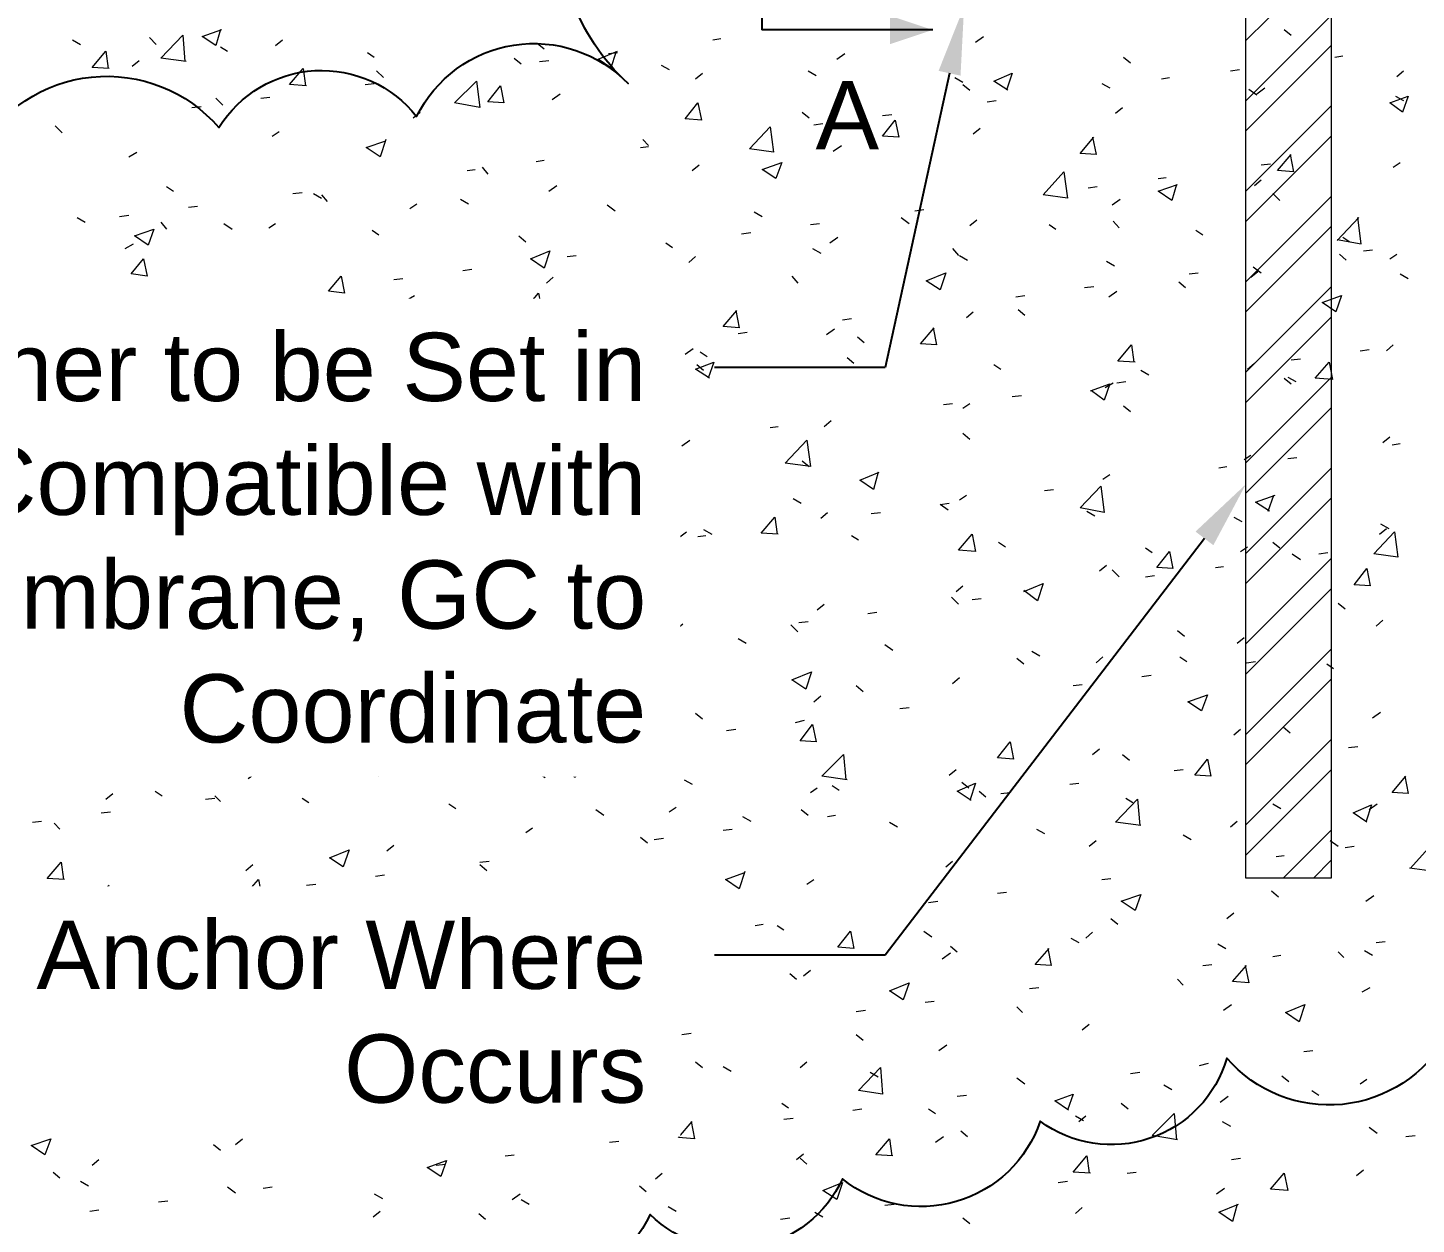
# Model space of a CAD drawing. Header units: inches. Extents: x -257 to 21868, y -296 to 108.
# Drawn here: x 220.97 to 229.1, y 17.34 to 24.35 of the extents above; entities that cross this region are included whole.
import ezdxf
from ezdxf import colors
from ezdxf.entities.mleader import LeaderData, LeaderLine
from ezdxf.enums import TextEntityAlignment as Align
from ezdxf.math import Vec2, Vec3

# ---------------------------------------------------------------- set-up
doc = ezdxf.new("R2010")
doc.units = ezdxf.units.IN
doc.header["$MEASUREMENT"] = 0
doc.layers.add('NSE-By_Others', color=8, linetype='Continuous', lineweight=0)
doc.layers.add('NSE-Call-Outs', color=171, linetype='Continuous', lineweight=13)
doc.styles.add('004 - NSSM - Standard', font='arial.ttf', dxfattribs={"height": 0.4})

# ---------------------------------------------------------------- blocks, each defined once
blk = doc.blocks.new('Section')
for p, q in [((0, 1.3577), (0, -1.3577)), ((1, 1.3577), (0, 1.3577)), ((1, -1.3577), (0, -1.3577))]:
    blk.add_line(p, q)
for points in [[(1, 1.3577), (0.75, 1.441), (0.75, 1.2743)], [(1, -1.3577), (0.75, -1.441), (0.75, -1.2743)]]:
    blk.add_solid(points)
at = {"style": '004 - NSSM - Standard'}
for p in [(0.5, 1.8577), (0.5, -1.8577)]:
    blk.add_text('A', height=0.4, dxfattribs=at).set_placement(p, align=Align.MIDDLE_CENTER)

msp = doc.modelspace()

# ---------------------------------------------------------------- hatches: boundary and pattern name
at = {"layer": 'NSE-By_Others'}
h = msp.add_hatch(dxfattribs=at)
h.set_pattern_fill('ANSI32', color=256)
h.paths.add_polyline_path([(228.60296, 19.37152), (228.10296, 19.37152), (228.10296, 31.37152), (228.60296, 31.37152)])

# ---------------------------------------------------------------- linework, layer by layer
for points in [[(228.60296, 19.37152), (228.10296, 19.37152), (228.10296, 31.37152), (228.60296, 31.37152)], [(223.61642, 23.88636), (223.46857, 23.91324), (223.59626, 24.04093)], [(223.73739, 24.01404), (223.75755, 23.91324), (223.66346, 23.91996)], [(224.8933, 23.91324), (224.91346, 23.81243), (224.81938, 23.81915)], [(229.05325, 23.95356), (229.01965, 23.85947), (228.94572, 23.91324)], [(225.33685, 23.62426), (225.19572, 23.64442), (225.31669, 23.77211)], [(226.04922, 23.81243), (226.06938, 23.71162), (225.97529, 23.71834)], [(225.38389, 23.56377), (225.35029, 23.46969), (225.26965, 23.52345)], [(227.05728, 23.35544), (226.91615, 23.3756), (227.03712, 23.51001)], [(221.70782, 23.17399), (221.67422, 23.0799), (221.59357, 23.13367)], [(224.02637, 23.0463), (223.99276, 22.94549), (223.91212, 22.99926)], [(221.64733, 22.99926), (221.6675, 22.89845), (221.57341, 22.91189)], [(222.80325, 22.89845), (222.82341, 22.79765), (222.72932, 22.81109)], [(226.34491, 22.91861), (226.31131, 22.81781), (226.23067, 22.87157)], [(223.95916, 22.79765), (223.97932, 22.69684), (223.88524, 22.71028)], [(228.66346, 22.7842), (228.62986, 22.69012), (228.54922, 22.74388)], [(222.10432, 22.32049), (221.96319, 22.34066), (222.09088, 22.46834)], [(228.58954, 22.39442), (228.6097, 22.29361), (228.50889, 22.30033)], [(221.31803, 22.00463), (221.28443, 21.91055), (221.20379, 21.96431)], [(223.63658, 21.87695), (223.60298, 21.77614), (223.52233, 21.8299)], [(225.5519, 21.78286), (225.40405, 21.80302), (225.53174, 21.93743)], [(221.86911, 21.78958), (221.88927, 21.68877), (221.79518, 21.69549)], [(227.27233, 21.51404), (227.1312, 21.54093), (227.25217, 21.66861)], [(228.99276, 21.25195), (228.85163, 21.27211), (228.9726, 21.3998)], [(222.27905, 21.35275), (222.24545, 21.25867), (222.16481, 21.31243)], [(226.49948, 21.38636), (226.51965, 21.28555), (226.41884, 21.29227)], [(224.5976, 21.22506), (224.564, 21.13098), (224.48336, 21.18474)], [(227.6554, 21.28555), (227.67556, 21.18474), (227.58147, 21.19146)], [(228.81131, 21.18474), (228.83147, 21.08394), (228.73739, 21.09066)], [(223.24008, 20.70759), (223.20647, 20.60679), (223.13255, 20.66055)], [(225.55862, 20.5799), (225.52502, 20.4791), (225.44438, 20.53286)], [(227.87717, 20.44549), (227.84357, 20.35141), (227.76293, 20.40517)], [(224.03981, 20.21028), (223.89868, 20.23716), (224.02637, 20.36485)], [(225.56534, 20.27076), (225.58551, 20.16996), (225.49142, 20.17668)], [(226.72126, 20.16996), (226.74142, 20.06915), (226.64733, 20.07587)], [(227.87717, 20.06915), (227.89733, 19.96834), (227.80325, 19.97506)], [(222.85029, 19.53824), (222.81669, 19.43743), (222.73604, 19.49119)], [(222.31938, 19.36351), (222.33954, 19.2627), (222.23873, 19.26942)], [(227.48739, 19.27614), (227.45379, 19.18205), (227.37314, 19.23582)], [(223.47529, 19.2627), (223.49545, 19.16189), (223.40137, 19.16861)], [(224.6312, 19.16189), (224.65137, 19.06109), (224.55728, 19.06781)], [(225.78712, 19.06109), (225.80728, 18.96028), (225.71319, 18.967)], [(221.49276, 19.01404), (221.45916, 18.91996), (221.37852, 18.97372)], [(223.81131, 18.88636), (223.77771, 18.79227), (223.69706, 18.84603)], [(222.53443, 18.64442), (222.3933, 18.66458), (222.51427, 18.79227)], [(226.12986, 18.75867), (226.09626, 18.65786), (226.01561, 18.71162)], [(228.44841, 18.63098), (228.41481, 18.53017), (228.33416, 18.58394)], [(221.38524, 18.24791), (221.4054, 18.14711), (221.31131, 18.16055)], [(225.97529, 18.10679), (225.83416, 18.12695), (225.96185, 18.26136)], [(222.54115, 18.14711), (222.56131, 18.0463), (222.46723, 18.05974)], [(221.10298, 17.84469), (221.06938, 17.7506), (220.98873, 17.80437)], [(223.42153, 17.717), (223.38793, 17.62291), (223.30728, 17.67668)], [(225.74008, 17.58931), (225.70647, 17.48851), (225.62583, 17.54227)], [(228.32744, 17.64308), (228.3476, 17.54227), (228.2468, 17.54899)]]:
    msp.add_lwpolyline(points, close=True, dxfattribs=at)
for points in [[(222.0976, 24.34334), (222.07072, 24.24926), (221.99008, 24.30302), (222.10432, 24.34334)], [(228.32744, 24.34334), (228.36776, 24.30974)], [(221.23067, 24.28286), (221.27771, 24.25598)], [(221.68094, 24.2963), (221.72126, 24.25598)], [(221.89599, 24.15517), (221.74814, 24.17533), (221.87583, 24.30974), (221.88927, 24.15517)], [(222.0976, 24.24254), (222.13793, 24.21566)], [(222.42018, 24.24926), (222.46051, 24.28286)], [(223.95244, 24.2627), (223.99276, 24.2291)], [(224.98067, 24.28286), (225.02771, 24.28958)], [(226.51965, 24.26942), (226.56669, 24.30302)], [(221.44572, 24.11485), (221.34491, 24.12157), (221.42556, 24.21566), (221.439, 24.11485)], [(221.58013, 24.12829), (221.62045, 24.16189)], [(222.95782, 24.20894), (222.99814, 24.18205)], [(223.81803, 24.17533), (223.85836, 24.14173)], [(223.96588, 24.15517), (224.01965, 24.16189)], [(224.38927, 24.11485), (224.30862, 24.16861), (224.42287, 24.21566)], [(224.36911, 24.20222), (224.42287, 24.20894)], [(224.38255, 24.11485), (224.41615, 24.21566)], [(225.70647, 24.16861), (225.75352, 24.20222)], [(227.38658, 24.18205), (227.4269, 24.14845)], [(228.62314, 24.18205), (228.67018, 24.18877)], [(222.60163, 24.01404), (222.50083, 24.02076), (222.58147, 24.11485), (222.59491, 24.01404)], [(223.01158, 24.10141), (223.0519, 24.06109)], [(224.67825, 24.13501), (224.72529, 24.10813)], [(224.87986, 24.05437), (224.92018, 24.08797)], [(225.53846, 24.10141), (225.58551, 24.07453)], [(226.70782, 23.98716), (226.62717, 24.04093), (226.7347, 24.08797), (226.7011, 23.98716)], [(228.01158, 24.10141), (228.06534, 24.10813)], [(228.98604, 24.06781), (229.02637, 24.10141)], [(222.94438, 24.02076), (222.99814, 24.02748)], [(226.39868, 24.06109), (226.44572, 24.0342)], [(226.44572, 24.02076), (226.48604, 23.98716)], [(227.25889, 24.02748), (227.30594, 24.0006)], [(227.60836, 24.05437), (227.6554, 24.06109)], [(228.11911, 23.99388), (228.16615, 23.96028)], [(228.16615, 23.967), (228.21319, 24.0006)], [(222.07072, 23.94012), (222.11104, 23.8998)], [(222.33282, 23.94012), (222.38658, 23.94684)], [(224.03981, 23.9334), (224.08685, 23.967)], [(226.58685, 23.91996), (226.64061, 23.92668)], [(228.97932, 23.95356), (229.02637, 23.92668)], [(221.92959, 23.88636), (221.98336, 23.89308)], [(223.22663, 23.82587), (223.26696, 23.85947)], [(225.50486, 23.85947), (225.54518, 23.82587)], [(225.97529, 23.83931), (226.02905, 23.84603)], [(227.33954, 23.85275), (227.37986, 23.88636)], [(221.12986, 23.77883), (221.17018, 23.73851)], [(222.40002, 23.71834), (222.44034, 23.74523)], [(225.57206, 23.78555), (225.62583, 23.79227)], [(226.5062, 23.73179), (226.54653, 23.76539)], [(223.06534, 23.69818), (223.03174, 23.59738), (222.9511, 23.65114), (223.06534, 23.69146)], [(224.57072, 23.69818), (224.60432, 23.66458)], [(225.68631, 23.63098), (225.73336, 23.66458)], [(227.20513, 23.71162), (227.22529, 23.61082), (227.1312, 23.61754), (227.21185, 23.71162)], [(221.55997, 23.59738), (221.60701, 23.62426)], [(224.55728, 23.65114), (224.60432, 23.65786)], [(228.36104, 23.61082), (228.3812, 23.51001), (228.28712, 23.51673), (228.36776, 23.61082)], [(223.5425, 23.51673), (223.58954, 23.52345)], [(223.62986, 23.53689), (223.66346, 23.49657)], [(223.94572, 23.57049), (223.99276, 23.57722)], [(224.8597, 23.51673), (224.90002, 23.55033)], [(228.19303, 23.55033), (228.2468, 23.55705)], [(228.96588, 23.53689), (229.0062, 23.56377)], [(221.78174, 23.42265), (221.82206, 23.39576)], [(224.01965, 23.39576), (224.06669, 23.42937)], [(227.17825, 23.41593), (227.23201, 23.42265)], [(227.58819, 23.46969), (227.63524, 23.47641)], [(227.69572, 23.43609), (227.66884, 23.342), (227.58819, 23.39576), (227.70244, 23.43609)], [(228.15271, 23.42937), (228.19303, 23.46297)], [(222.52099, 23.38232), (222.57475, 23.38904)], [(222.64196, 23.38232), (222.689, 23.35544)], [(222.689, 23.3756), (222.7226, 23.33528)], [(223.50217, 23.34872), (223.54922, 23.32184)], [(227.31938, 23.31512), (227.36642, 23.34872)], [(228.26024, 23.38232), (228.30056, 23.342)], [(221.90943, 23.30168), (221.96319, 23.3084)], [(223.20647, 23.29496), (223.2468, 23.32184)], [(224.36239, 23.31512), (224.40943, 23.28152)], [(225.2226, 23.2748), (225.26965, 23.24791)], [(226.16346, 23.28152), (226.21723, 23.28824)], [(221.25755, 23.24119), (221.30459, 23.21431)], [(221.5062, 23.24791), (221.55997, 23.25463)], [(221.74814, 23.21431), (221.78174, 23.17399)], [(222.11776, 23.20759), (222.16481, 23.17399)], [(222.37986, 23.18071), (222.42018, 23.20759)], [(225.5519, 23.20087), (225.60567, 23.20759)], [(226.08282, 23.24119), (226.12986, 23.20759)], [(226.48604, 23.19415), (226.52637, 23.22775)], [(226.94975, 23.20087), (226.99008, 23.17399)], [(227.3261, 23.22103), (227.3597, 23.18071)], [(228.63658, 23.10679), (228.76427, 23.24119)], [(228.63658, 23.11351), (228.77771, 23.08662), (228.75755, 23.24119)], [(222.9847, 23.16727), (223.02502, 23.14039)], [(223.84491, 23.13367), (223.88524, 23.10006)], [(225.14868, 23.14711), (225.20244, 23.15383)], [(225.66615, 23.09334), (225.71319, 23.12695)], [(227.80997, 23.16727), (227.85029, 23.14039)], [(228.67018, 23.12695), (228.71051, 23.10006)], [(221.53981, 23.05974), (221.58685, 23.08662)], [(224.12717, 23.0127), (224.18094, 23.01942)], [(224.70513, 23.09334), (224.74545, 23.06646)], [(225.56534, 23.05974), (225.61239, 23.03286)], [(226.38524, 23.05974), (226.41884, 23.01942)], [(226.42556, 23.01942), (226.4726, 22.99254)], [(228.65002, 23.02614), (228.69034, 22.99254)], [(228.79115, 23.0463), (228.84491, 23.05302)], [(228.94572, 22.99926), (228.98604, 23.02614)], [(223.51561, 22.93205), (223.56938, 22.93877)], [(224.83954, 22.9791), (224.87986, 23.0127)], [(227.28577, 22.98582), (227.33282, 22.95894)], [(228.14599, 22.95222), (228.19303, 22.91861)], [(223.11239, 22.87829), (223.16615, 22.88501)], [(224.0062, 22.85813), (224.04653, 22.89173)], [(225.44438, 22.89845), (225.47798, 22.85813)], [(227.70916, 22.86485), (227.74948, 22.83125)], [(227.76965, 22.91189), (227.82341, 22.91861)], [(228.13255, 22.89173), (228.17287, 22.92533)], [(229.0062, 22.91189), (229.05325, 22.88501)], [(223.18631, 22.75732), (223.23336, 22.7842)], [(226.75486, 22.77748), (226.80862, 22.7842)], [(227.15809, 22.83125), (227.21185, 22.83797)], [(227.29922, 22.77748), (227.34626, 22.81109)], [(222.0976, 22.74388), (222.15137, 22.7506)], [(224.50352, 22.73716), (224.53712, 22.69684)], [(225.11508, 22.69684), (225.13524, 22.59603), (225.04115, 22.60275), (225.1218, 22.69684)], [(226.46588, 22.65652), (226.5062, 22.69012)], [(226.7683, 22.70356), (226.80862, 22.66996)], [(221.08282, 22.60947), (221.13658, 22.61619)], [(221.48604, 22.66324), (221.53981, 22.66996)], [(222.3597, 22.64308), (222.40002, 22.67668)], [(225.74008, 22.64308), (225.79384, 22.6498)], [(221.45916, 22.60275), (221.5062, 22.57587)], [(221.51965, 22.52211), (221.56669, 22.55571)], [(222.31938, 22.56243), (222.36642, 22.53555)], [(223.17959, 22.52883), (223.22663, 22.50195)], [(223.56266, 22.57587), (223.59626, 22.53555)], [(225.12852, 22.56243), (225.18228, 22.56915)], [(225.64599, 22.55571), (225.69303, 22.58931)], [(225.82744, 22.54227), (225.86776, 22.50867)], [(226.27099, 22.59603), (226.29115, 22.49523), (226.19706, 22.50195), (226.27771, 22.59603)], [(222.64196, 22.42802), (222.56131, 22.48179), (222.66884, 22.52211), (222.63524, 22.42802)], [(224.03981, 22.49523), (224.08685, 22.46162)], [(224.72529, 22.50867), (224.77905, 22.51539)], [(224.81938, 22.44146), (224.86642, 22.47506)], [(224.90674, 22.4549), (224.94706, 22.42802)], [(227.45379, 22.39442), (227.35298, 22.40114), (227.43362, 22.49523), (227.44706, 22.39442)], [(228.77099, 22.46162), (228.82475, 22.46834)], [(228.92556, 22.46162), (228.96588, 22.49523)], [(222.6218, 22.41458), (222.66212, 22.37426)], [(223.70379, 22.37426), (223.75755, 22.38098)], [(224.96051, 22.30033), (224.87986, 22.3541), (224.98739, 22.39442), (224.95379, 22.30033)], [(224.88658, 22.38098), (224.9269, 22.34738)], [(225.76696, 22.4213), (225.80728, 22.3877)], [(226.62717, 22.38098), (226.6675, 22.3541)], [(228.11239, 22.3541), (228.15271, 22.3877)], [(228.36776, 22.40786), (228.42153, 22.41458)], [(223.09223, 22.29361), (223.14599, 22.30033)], [(223.98604, 22.32049), (224.02637, 22.3541)], [(227.48739, 22.34738), (227.53443, 22.32049)], [(228.32744, 22.30033), (228.36776, 22.26673)], [(228.3476, 22.30705), (228.39465, 22.28017)], [(221.68094, 22.25329), (221.72126, 22.21297)], [(222.689, 22.24657), (222.74276, 22.25329)], [(223.16615, 22.21969), (223.21319, 22.25329)], [(223.83147, 22.05168), (223.68362, 22.07184), (223.81131, 22.20625), (223.82475, 22.05168)], [(223.94572, 22.21969), (223.98604, 22.18609)], [(227.19169, 22.22641), (227.30594, 22.26673), (227.27233, 22.17265), (227.19841, 22.22641)], [(227.27905, 22.24657), (227.3261, 22.27345)], [(227.34626, 22.27345), (227.40002, 22.28017)], [(221.67422, 22.11216), (221.72798, 22.11888)], [(222.33954, 22.10544), (222.37986, 22.13904)], [(226.33147, 22.14576), (226.38524, 22.15248)], [(226.44572, 22.1256), (226.48604, 22.15248)], [(226.7347, 22.19281), (226.78846, 22.19953)], [(227.38658, 22.13904), (227.4269, 22.10544)], [(221.06266, 22.03152), (221.11642, 22.03824)], [(223.00486, 22.0584), (223.04518, 22.0248)], [(225.63255, 22.01808), (225.67287, 22.05168)], [(221.5062, 21.98447), (221.54653, 22.01808)], [(225.31669, 22.01136), (225.36373, 22.01808)], [(226.44572, 21.97775), (226.48604, 21.94415)], [(228.9054, 21.92399), (228.94572, 21.95759)], [(222.064, 21.89711), (222.10432, 21.86351)], [(224.3019, 21.87695), (224.35567, 21.88367)], [(224.70513, 21.93071), (224.75889, 21.93743)], [(224.79922, 21.90383), (224.84626, 21.93743)], [(228.95916, 21.91055), (229.0062, 21.91727)], [(223.96588, 21.78286), (224.0062, 21.81646)], [(225.50486, 21.81646), (225.54518, 21.78286)], [(228.09223, 21.82318), (228.13255, 21.85006)], [(228.3476, 21.8299), (228.40137, 21.83662)], [(221.12314, 21.73582), (221.16346, 21.70222)], [(221.1433, 21.77614), (221.19034, 21.74926)], [(222.00352, 21.74254), (222.05056, 21.70894)], [(223.14599, 21.68205), (223.19303, 21.71566)], [(223.2804, 21.74254), (223.33416, 21.74926)], [(225.94841, 21.74926), (225.92153, 21.64845), (225.84088, 21.70222), (225.95513, 21.74926)], [(227.26561, 21.70894), (227.30594, 21.73582)], [(227.94438, 21.77614), (227.99142, 21.78286)], [(222.66884, 21.66189), (222.7226, 21.66861)], [(222.87045, 21.70222), (222.91077, 21.67533)], [(223.02502, 21.68877), (223.04518, 21.58797), (222.9511, 21.59469), (223.03174, 21.68877)], [(223.73067, 21.66861), (223.77099, 21.64173)], [(224.564, 21.65517), (224.60432, 21.62157)], [(224.59088, 21.63501), (224.6312, 21.60141)], [(226.92287, 21.64173), (226.97663, 21.64845)], [(221.48604, 21.56109), (221.53309, 21.5342)], [(222.26561, 21.60813), (222.31938, 21.61485)], [(222.31938, 21.56781), (222.36642, 21.60141)], [(224.18094, 21.58797), (224.2011, 21.48716), (224.10701, 21.49388), (224.18766, 21.58797)], [(225.4511, 21.59469), (225.49814, 21.56781)], [(226.35836, 21.52748), (226.31131, 21.56109), (226.36508, 21.56781)], [(226.42556, 21.58797), (226.46588, 21.61485)], [(228.24008, 21.52076), (228.15943, 21.57453), (228.27368, 21.61485)], [(228.23336, 21.52076), (228.26696, 21.61485)], [(221.25083, 21.47372), (221.29787, 21.48044)], [(221.48604, 21.44684), (221.52637, 21.48044)], [(222.34626, 21.52748), (222.3933, 21.49388)], [(223.20647, 21.48716), (223.25352, 21.46028)], [(223.62314, 21.49388), (223.66346, 21.46028)], [(225.36373, 21.38636), (225.26293, 21.39308), (225.34357, 21.48716), (225.35701, 21.38636)], [(225.61239, 21.48044), (225.65271, 21.51404)], [(225.90809, 21.50732), (225.96185, 21.51404)], [(227.17153, 21.52076), (227.21857, 21.49388)], [(228.03174, 21.48716), (228.07879, 21.46028)], [(224.06669, 21.45356), (224.11373, 21.41996)], [(224.77905, 21.36619), (224.8261, 21.3998)], [(224.9269, 21.41324), (224.97395, 21.38636)], [(228.88524, 21.38636), (228.92556, 21.41996)], [(228.89196, 21.44684), (228.939, 21.41996)], [(222.68228, 21.33259), (222.7226, 21.29899)], [(224.8933, 21.37291), (224.94034, 21.37963)], [(225.79384, 21.37963), (225.83416, 21.35275)], [(226.65405, 21.33931), (226.69438, 21.31243)], [(227.51427, 21.30571), (227.55459, 21.27883)], [(228.07206, 21.28555), (228.11239, 21.31243)], [(228.26024, 21.33931), (228.30056, 21.30571)], [(223.87852, 21.23851), (223.92556, 21.24523)], [(223.94572, 21.24523), (223.98604, 21.27883)], [(224.28174, 21.29227), (224.32879, 21.29899)], [(228.37448, 21.27211), (228.42153, 21.23851)], [(228.52905, 21.27211), (228.58282, 21.27883)], [(221.74142, 21.1713), (221.78174, 21.1377)], [(223.13255, 21.14442), (223.17287, 21.17802)], [(227.24545, 21.1713), (227.28577, 21.2049)], [(227.31938, 21.17802), (227.3597, 21.1377)], [(227.51427, 21.1377), (227.56803, 21.14442)], [(227.92422, 21.19146), (227.97126, 21.19818)], [(222.24545, 21.02345), (222.29922, 21.03017), (222.34626, 21.06377)], [(222.85701, 21.1041), (222.91077, 21.11082)], [(226.4054, 21.05033), (226.44572, 21.08394)], [(226.8019, 21.05033), (226.91615, 21.09738), (226.88255, 20.99657), (226.8019, 21.05705)], [(226.37852, 21.01673), (226.41884, 20.97641)], [(226.49948, 21.00329), (226.55325, 21.01001)], [(228.6433, 20.98313), (228.68362, 20.94953)], [(221.46588, 20.9092), (221.5062, 20.94281)], [(221.68766, 20.92265), (221.72798, 20.88904)], [(221.84223, 20.96969), (221.89599, 20.97641)], [(225.59223, 20.94281), (225.63255, 20.97641)], [(225.88793, 20.92265), (225.94169, 20.92937)], [(222.54787, 20.88232), (222.58819, 20.85544)], [(223.40809, 20.84872), (223.45513, 20.82184)], [(224.76561, 20.82856), (224.80594, 20.86216)], [(225.43766, 20.85544), (225.47798, 20.81512)], [(225.4847, 20.86888), (225.53846, 20.8756)], [(227.70244, 20.82184), (227.74276, 20.78824)], [(228.86508, 20.84872), (228.9054, 20.88232)], [(223.92556, 20.70759), (223.96588, 20.74119)], [(224.2683, 20.81512), (224.31534, 20.78152)], [(224.46319, 20.73447), (224.51696, 20.74119)], [(225.12852, 20.7748), (225.17556, 20.74791)], [(225.98873, 20.74119), (226.03577, 20.70759)], [(228.0519, 20.74791), (228.09223, 20.78152)], [(223.85163, 20.65383), (223.9054, 20.66055)], [(224.4968, 20.69415), (224.53712, 20.65383)], [(226.76158, 20.66055), (226.8019, 20.62695)], [(226.84895, 20.70087), (226.89599, 20.67399)], [(227.22529, 20.63367), (227.26561, 20.66727)], [(227.71588, 20.66727), (227.7562, 20.64039)], [(222.29922, 20.63367), (222.31938, 20.4791), (222.17825, 20.49926), (222.30594, 20.63367)], [(223.11239, 20.60679), (223.15271, 20.64039)], [(223.44841, 20.60006), (223.50217, 20.60679)], [(228.10567, 20.63367), (228.15943, 20.64039)], [(228.5761, 20.62695), (228.61642, 20.60006)], [(222.09088, 20.57318), (222.11104, 20.47238), (222.01696, 20.48582), (222.0976, 20.57318)], [(222.27905, 20.49254), (222.3261, 20.52614)], [(223.55594, 20.53286), (223.59626, 20.49254)], [(225.82072, 20.49926), (225.86104, 20.46566)], [(226.38524, 20.5127), (226.42556, 20.5463)], [(227.09088, 20.49926), (227.14465, 20.50598)], [(227.49411, 20.55302), (227.54787, 20.55974)], [(222.43362, 20.46566), (222.48739, 20.47238)], [(223.27368, 20.37157), (223.17287, 20.38501), (223.25352, 20.47238), (223.26696, 20.37157)], [(225.57206, 20.40517), (225.61239, 20.43877)], [(221.41884, 20.33797), (221.4726, 20.34469)], [(221.44572, 20.37157), (221.48604, 20.40517)], [(221.82206, 20.38501), (221.87583, 20.39173)], [(222.61508, 20.37157), (222.6554, 20.33125)], [(224.32879, 20.27748), (224.40943, 20.37157), (224.42959, 20.27076), (224.32879, 20.2842)], [(224.87986, 20.33797), (224.92018, 20.30437)], [(226.0761, 20.36485), (226.12986, 20.37157)], [(228.84491, 20.31109), (228.89196, 20.34469)], [(224.74545, 20.29765), (224.78577, 20.32453)], [(225.46454, 20.2842), (225.5183, 20.29765)], [(228.32072, 20.25732), (228.36104, 20.22372)], [(221.67422, 20.21028), (221.71454, 20.16996)], [(221.88255, 20.1834), (221.85567, 20.08931), (221.77502, 20.14308), (221.88927, 20.1834)], [(223.9054, 20.17668), (223.94572, 20.20356)], [(223.939, 20.17668), (223.97932, 20.14308)], [(225.06131, 20.23716), (225.11508, 20.24388)], [(228.03174, 20.21028), (228.07206, 20.24388)], [(221.3718, 20.09603), (221.41884, 20.06915)], [(223.09223, 20.06915), (223.13255, 20.10275)], [(224.03981, 20.10275), (224.09357, 20.10947)], [(225.76696, 19.94818), (225.61911, 19.96834), (225.7468, 20.09603), (225.76024, 19.94818)], [(227.20513, 20.09603), (227.24545, 20.12963)], [(227.37986, 20.09603), (227.42018, 20.06243)], [(228.70379, 20.13636), (228.75755, 20.14308)], [(222.23201, 20.06243), (222.27905, 20.02883)], [(222.99814, 20.01539), (223.03846, 19.98179)], [(223.09223, 20.02211), (223.13927, 19.99523)], [(223.42825, 20.02211), (223.48201, 20.02883)], [(224.2011, 20.05571), (224.17422, 19.96162), (224.09357, 20.01539), (224.20782, 20.05571)], [(226.36508, 19.97506), (226.4054, 20.00867)], [(227.68228, 20.00195), (227.73604, 20.00867)], [(222.25889, 19.9549), (222.30594, 19.98851)], [(223.02502, 19.96834), (223.07879, 19.97506)], [(223.95244, 19.98851), (223.99948, 19.96162)], [(224.81266, 19.94818), (224.8597, 19.9213)], [(226.49276, 19.82722), (226.41212, 19.88098), (226.51965, 19.92802), (226.48604, 19.82722)], [(226.439, 19.93474), (226.47932, 19.90114)], [(227.07072, 19.9213), (227.12448, 19.92802)], [(229.03309, 19.96834), (229.05325, 19.86754), (228.95916, 19.87426), (229.03981, 19.96834)], [(221.42556, 19.83394), (221.46588, 19.86754)], [(221.71454, 19.88098), (221.75486, 19.8541)], [(222.064, 19.8541), (222.0976, 19.82049)], [(225.5519, 19.87426), (225.59223, 19.90114)], [(225.67959, 19.91458), (225.71991, 19.8877)], [(226.53981, 19.88098), (226.58013, 19.84738)], [(226.6675, 19.86754), (226.72126, 19.87426)], [(222.01024, 19.83394), (222.064, 19.84066)], [(222.57475, 19.84066), (222.61508, 19.81377)], [(223.43497, 19.80705), (223.47529, 19.78017)], [(224.29518, 19.77345), (224.34223, 19.73985)], [(224.72529, 19.76001), (224.76561, 19.78689)], [(225.49814, 19.77345), (225.53846, 19.73985)], [(227.48739, 19.67937), (227.33954, 19.69953), (227.46723, 19.83394), (227.48067, 19.67937)], [(227.40002, 19.84066), (227.44034, 19.81377)], [(228.26024, 19.80705), (228.30728, 19.78017)], [(228.81131, 19.69953), (228.73067, 19.75329), (228.83819, 19.80033), (228.80459, 19.69953)], [(228.82475, 19.77345), (228.8718, 19.80705)], [(220.99545, 19.69953), (221.04922, 19.70625)], [(221.12314, 19.69281), (221.15674, 19.6592)], [(221.39868, 19.75329), (221.45244, 19.76001)], [(225.1554, 19.73313), (225.20244, 19.70625)], [(225.65271, 19.73313), (225.69975, 19.73985)], [(226.01561, 19.69953), (226.06266, 19.67265)], [(228.01158, 19.67265), (228.0519, 19.70625)], [(223.88524, 19.63904), (223.92556, 19.66593)], [(224.55728, 19.61216), (224.5976, 19.57856)], [(224.63793, 19.59872), (224.69169, 19.60544)], [(225.04115, 19.65248), (225.09491, 19.6592)], [(226.87583, 19.6592), (226.92287, 19.63232)], [(227.73604, 19.6256), (227.78309, 19.59872)], [(223.07206, 19.53152), (223.11239, 19.56512)], [(227.18497, 19.5584), (227.22529, 19.592)], [(228.59626, 19.592), (228.6433, 19.5584)], [(228.68362, 19.55168), (228.73739, 19.5584)], [(229.06669, 19.43071), (229.18766, 19.56512), (229.20782, 19.41055), (229.05997, 19.43071)], [(221.18362, 19.36351), (221.08282, 19.37023), (221.16346, 19.46431), (221.1769, 19.36351)], [(222.24545, 19.41727), (222.28577, 19.45087)], [(223.61642, 19.46431), (223.67018, 19.47103)], [(223.61642, 19.45087), (223.65674, 19.41727)], [(226.34491, 19.43743), (226.38524, 19.47103)], [(228.2804, 19.49791), (228.32744, 19.50463)], [(223.00486, 19.38367), (223.05862, 19.39039)], [(225.16884, 19.41055), (225.13524, 19.30974), (225.05459, 19.36351), (225.16884, 19.40383)], [(225.53174, 19.33662), (225.57206, 19.36351)], [(227.25889, 19.36351), (227.31266, 19.37023)], [(221.04922, 19.27614), (221.09626, 19.24926)], [(221.4054, 19.2963), (221.44572, 19.3299)], [(222.60163, 19.3299), (222.6554, 19.33662)], [(222.67556, 19.28958), (222.71588, 19.25598)], [(226.64733, 19.28286), (226.7011, 19.28958)], [(228.25352, 19.2963), (228.29384, 19.2627)], [(221.58685, 19.19549), (221.63389, 19.20222)], [(221.90943, 19.24254), (221.95647, 19.20894)], [(222.76965, 19.20222), (222.81669, 19.17533)], [(224.70513, 19.22238), (224.74545, 19.25598)], [(226.24411, 19.2291), (226.29787, 19.23582)], [(228.80459, 19.23582), (228.85163, 19.26942)], [(220.97529, 19.11485), (221.02905, 19.12157)], [(221.7347, 19.12829), (221.77502, 19.09469)], [(223.63658, 19.16861), (223.6769, 19.14173)], [(223.86508, 19.10141), (223.9054, 19.13501)], [(224.4968, 19.12829), (224.53712, 19.10141)], [(227.31266, 19.13501), (227.35298, 19.10141)], [(227.99142, 19.13501), (228.03174, 19.16861)], [(225.22932, 19.09469), (225.27637, 19.10141)], [(225.35701, 19.09469), (225.39733, 19.06781)], [(226.21723, 19.06109), (226.26427, 19.02748)], [(227.16481, 19.02076), (227.20513, 19.05437)], [(223.0519, 18.99388), (223.09223, 19.02748)], [(224.21454, 18.96028), (224.26158, 18.967)], [(224.61776, 19.01404), (224.66481, 19.02076)], [(226.3718, 18.97372), (226.41212, 18.94012)], [(226.94303, 18.96028), (226.96319, 18.85947), (226.86911, 18.86619), (226.94975, 18.96028)], [(227.07744, 19.02076), (227.12448, 18.99388)], [(227.93766, 18.98716), (227.9847, 18.96028)], [(228.86508, 18.99388), (228.91884, 19.0006)], [(222.22529, 18.88636), (222.26561, 18.91324)], [(226.32475, 18.8998), (226.3718, 18.9334)], [(227.85029, 18.85947), (227.90405, 18.86619)], [(228.26024, 18.91324), (228.30728, 18.91996)], [(228.6433, 18.94012), (228.6769, 18.90652)], [(228.79787, 18.94684), (228.84491, 18.91996)], [(221.38524, 18.76539), (221.42556, 18.79227)], [(223.19303, 18.82587), (223.2468, 18.83259)], [(225.43094, 18.81243), (225.47126, 18.77883)], [(225.51158, 18.79899), (225.5519, 18.83259)], [(228.09895, 18.85947), (228.11911, 18.75867), (228.02502, 18.76539), (228.10567, 18.85947)], [(222.58147, 18.74523), (222.63524, 18.75195)], [(224.68497, 18.68474), (224.72529, 18.71834)], [(226.83551, 18.72506), (226.88927, 18.73179)], [(227.70244, 18.77883), (227.73604, 18.74523)], [(228.78443, 18.7049), (228.83147, 18.73179)], [(222.17825, 18.69146), (222.23201, 18.69818)], [(224.49008, 18.65114), (224.5304, 18.61754)], [(226.22395, 18.64442), (226.27771, 18.65114)], [(227.97126, 18.59738), (228.0183, 18.63098)], [(221.15674, 18.55705), (221.21051, 18.56377)], [(223.84491, 18.56377), (223.88524, 18.59738)], [(225.82072, 18.59066), (225.87448, 18.59738)], [(226.76158, 18.61754), (226.79518, 18.58394)], [(223.03174, 18.46297), (223.07206, 18.48985)], [(223.54922, 18.48985), (223.58954, 18.44953)], [(224.2347, 18.53017), (224.25486, 18.3756), (224.11373, 18.39576), (224.24142, 18.53017)], [(224.79922, 18.45625), (224.85298, 18.46297)], [(227.14465, 18.48313), (227.18497, 18.51673)], [(221.60029, 18.41593), (221.64061, 18.38904)], [(222.46051, 18.38232), (222.50083, 18.34872)], [(224.18766, 18.3756), (224.24142, 18.38904)], [(225.82072, 18.45625), (225.86104, 18.42265)], [(226.30459, 18.36216), (226.35163, 18.39576)], [(222.20513, 18.34872), (222.24545, 18.3756)], [(222.4269, 18.26808), (222.34626, 18.32184), (222.46051, 18.36888)], [(222.42018, 18.26808), (222.45379, 18.36888)], [(222.60836, 18.32856), (222.64868, 18.28824)], [(223.32072, 18.342), (223.36104, 18.31512)], [(223.78443, 18.32856), (223.83819, 18.33528)], [(224.18094, 18.3084), (224.22798, 18.28152)], [(228.44169, 18.35544), (228.49545, 18.36216)], [(221.0761, 18.23447), (221.12314, 18.20759)], [(221.36508, 18.22775), (221.4054, 18.25463)], [(224.74545, 18.14039), (224.66481, 18.19415), (224.77233, 18.23447)], [(224.73873, 18.14039), (224.77233, 18.24119)], [(224.87986, 18.29496), (224.92018, 18.26136)], [(225.04115, 18.26808), (225.08819, 18.24119)], [(225.49142, 18.26136), (225.53174, 18.29496)], [(225.90137, 18.23447), (225.94841, 18.20759)], [(227.4269, 18.22775), (227.48067, 18.23447)], [(227.83013, 18.2748), (227.88389, 18.28824)], [(221.6675, 18.16727), (221.70782, 18.12695)], [(221.93631, 18.20087), (221.98336, 18.17399)], [(222.76965, 18.19415), (222.82341, 18.20087)], [(222.79653, 18.16055), (222.84357, 18.13367)], [(224.66481, 18.14711), (224.70513, 18.18071)], [(226.76158, 18.20087), (226.80862, 18.16727)], [(227.6218, 18.16055), (227.66884, 18.13367)], [(228.314, 18.21431), (228.35432, 18.18071)], [(228.77099, 18.16727), (228.81131, 18.19415)], [(221.75486, 18.05974), (221.80862, 18.06646)], [(222.15809, 18.11351), (222.21185, 18.12023)], [(223.65674, 18.12695), (223.70379, 18.10006)], [(223.82475, 18.02614), (223.8718, 18.05974)], [(223.939, 18.13367), (223.97932, 18.10006)], [(224.52368, 18.09334), (224.564, 18.05974)], [(225.38389, 18.05302), (225.42422, 18.02614)], [(226.41212, 18.09334), (226.46588, 18.10006)], [(227.064, 18.0127), (226.98336, 18.06646), (227.09088, 18.10679), (227.05728, 18.0127)], [(227.37314, 18.05302), (227.41346, 18.01942)], [(227.9511, 18.05974), (227.99814, 18.09334)], [(228.48873, 18.12695), (228.52905, 18.10006)], [(222.99814, 17.97238), (223.03846, 17.93877)], [(223.62314, 17.95222), (223.69706, 18.0463), (223.71723, 17.94549), (223.62314, 17.95894)], [(225.80056, 18.0127), (225.85432, 18.01942)], [(226.24411, 18.01942), (226.28443, 17.99254)], [(227.10432, 17.9791), (227.15137, 17.95222)], [(227.12448, 17.94549), (227.16481, 17.9791)], [(227.70244, 17.83797), (227.55459, 17.86485), (227.68228, 17.99254), (227.69572, 17.83797)], [(223.01158, 17.92533), (223.0519, 17.95222)], [(224.85298, 17.94549), (224.87314, 17.84469), (224.77905, 17.85141), (224.8597, 17.94549)], [(225.39733, 17.95894), (225.4511, 17.96566)], [(226.43228, 17.89173), (226.4726, 17.85813)], [(227.96454, 17.94549), (228.01158, 17.91861)], [(228.82475, 17.91189), (228.8718, 17.87829)], [(222.05728, 17.81109), (222.0976, 17.77748)], [(222.18497, 17.81109), (222.22529, 17.84469)], [(224.37583, 17.82453), (224.42959, 17.83125)], [(226.03577, 17.74388), (225.93497, 17.7506), (226.01561, 17.84469), (226.02905, 17.74388)], [(226.28443, 17.82453), (226.33147, 17.85813)], [(229.03981, 17.85813), (229.09357, 17.86485)], [(223.76427, 17.74388), (223.81803, 17.7506)], [(225.47126, 17.72372), (225.51158, 17.75732)], [(225.49142, 17.73044), (225.53174, 17.69684)], [(227.19169, 17.64308), (227.09088, 17.6498), (227.17153, 17.74388), (227.18497, 17.64308)], [(228.0183, 17.72372), (228.07206, 17.73044)], [(221.11642, 17.6498), (221.15674, 17.61619)], [(221.34491, 17.69012), (221.38524, 17.72372)], [(223.36104, 17.69012), (223.41481, 17.69684)], [(227.40674, 17.64308), (227.46051, 17.6498)], [(228.75083, 17.62963), (228.79115, 17.66324)], [(221.27771, 17.59603), (221.32475, 17.56915)], [(224.55056, 17.56915), (224.59088, 17.53555)], [(224.64465, 17.60947), (224.68497, 17.64308)], [(227.00352, 17.58931), (227.05728, 17.59603)], [(222.13793, 17.56243), (222.18497, 17.52883)], [(222.34626, 17.55571), (222.40002, 17.56243)], [(222.99814, 17.52211), (223.04518, 17.49523)], [(223.80459, 17.48851), (223.85163, 17.52211)], [(223.85836, 17.48851), (223.9054, 17.46162)], [(227.93094, 17.52211), (227.97798, 17.55571)], [(221.33147, 17.4213), (221.38524, 17.42802)], [(221.7347, 17.47506), (221.78846, 17.48179)], [(222.99142, 17.3877), (223.03174, 17.4213)], [(223.6097, 17.40786), (223.65002, 17.37426)], [(224.71857, 17.44818), (224.76561, 17.4213)], [(225.57879, 17.41458), (225.62583, 17.3877)], [(225.98873, 17.4549), (226.0425, 17.46162)], [(227.10432, 17.40786), (227.14465, 17.44146)], [(228.0519, 17.46162), (228.02502, 17.36082), (227.94438, 17.41458), (228.05862, 17.46162)], [(225.37717, 17.37426), (225.43094, 17.38098)], [(226.44572, 17.38098), (226.48604, 17.34738)]]:
    msp.add_lwpolyline(points, dxfattribs=at)

# ---------------------------------------------------------------- block references
msp.add_blockref('Section', (225.26835, 25.6984))

# ---------------------------------------------------------------- next in the draw order: leaders
at = {"layer": 'NSE-Call-Outs'}
ml = msp.add_multileader_mtext('Standard', dxfattribs=at)
ml.set_content('Fastener to be Set in Mastic Compatible with WAB-3 Membrane, GC to Coordinate', color=256, style='004 - NSSM - Standard')
ml.set_leader_properties(color=256)
ml.build(insert=Vec2(0, 0))
ml.multileader.update_dxf_attribs({"dogleg_length": 1, "arrow_head_size": 0.4})
ctx = ml.context
ctx.base_point, ctx.char_height, ctx.arrow_head_size, ctx.landing_gap_size, ctx.plane_origin = Vec3(217.85248, 22.36318), 0.4, 0.4, 0.4, Vec3(226.45244, 24.47775)
ctx.text_align_type = 2
notes = []
notes.append((ctx, [(0, (1, 1, 0), (225.99082, 22.36318), (-1, 0), 1, [(0, [(226.45244, 24.47775)], 0, [])])]))
ctx.mtext.insert, ctx.mtext.width, ctx.mtext.alignment, ctx.mtext.flow_direction = Vec3(224.59082, 22.56659), 6.3501114, 3, 5
ctx.mtext.has_bg_fill, ctx.mtext.bg_color, ctx.mtext.bg_scale_factor, ctx.mtext.bg_transparency, ctx.mtext.use_window_bg_color = 1, -1027028792, 1.5, 0, 1
for ctx, leaders in notes:
    for number, flags, end, landing, length, lines in leaders:
        leader = LeaderData()
        leader.index, (leader.has_last_leader_line, leader.has_dogleg_vector, leader.attachment_direction) = number, flags
        leader.last_leader_point, leader.dogleg_vector, leader.dogleg_length = Vec3(end), Vec3(landing), length
        for number, points, colour, breaks in lines:
            line = LeaderLine()
            line.index, line.vertices, line.color, line.breaks = number, Vec3.list(points), colors.encode_raw_color(colour), breaks
            leader.lines.append(line)
        ctx.leaders.append(leader)

# ---------------------------------------------------------------- next in the draw order: linework, layer by layer
msp.add_lwpolyline([(220.67239, 23.62392, -0.5205671), (222.08791, 23.76866, -0.5205671), (222.08791, 23.76866, -0.5205671), (223.24609, 23.83298, -0.5205671), (223.24609, 23.83298, -0.5205671), (224.48467, 24.02596, -0.5205671), (224.48467, 24.02596, -0.5205671), (224.75812, 26.0683, -0.5205671)], format="xyb")

# ---------------------------------------------------------------- next in the draw order: leaders
ml = msp.add_multileader_mtext('Standard', dxfattribs=at)
ml.set_content('Rebar Anchor Where Occurs', color=256, style='004 - NSSM - Standard')
ml.set_leader_properties(color=256)
ml.build(insert=Vec2(0, 0))
ml.multileader.update_dxf_attribs({"dogleg_length": 1, "arrow_head_size": 0.4})
ctx = ml.context
ctx.base_point, ctx.char_height, ctx.arrow_head_size, ctx.landing_gap_size, ctx.plane_origin = Vec3(219.0091, 18.91957), 0.4, 0.4, 0.4, Vec3(226.45244, 21.03415)
ctx.text_align_type = 2
notes = []
notes.append((ctx, [(0, (1, 1, 0), (225.99082, 18.91957), (-1, 0), 1, [(0, [(228.10296, 21.67959)], 0, [])])]))
ctx.mtext.insert, ctx.mtext.width, ctx.mtext.alignment, ctx.mtext.flow_direction = Vec3(224.59082, 19.12299), 6.3501114, 3, 5
ctx.mtext.has_bg_fill, ctx.mtext.bg_color, ctx.mtext.bg_scale_factor, ctx.mtext.bg_transparency, ctx.mtext.use_window_bg_color = 1, -1027028792, 1.5, 0, 1
for ctx, leaders in notes:
    for number, flags, end, landing, length, lines in leaders:
        leader = LeaderData()
        leader.index, (leader.has_last_leader_line, leader.has_dogleg_vector, leader.attachment_direction) = number, flags
        leader.last_leader_point, leader.dogleg_vector, leader.dogleg_length = Vec3(end), Vec3(landing), length
        for number, points, colour, breaks in lines:
            line = LeaderLine()
            line.index, line.vertices, line.color, line.breaks = number, Vec3.list(points), colors.encode_raw_color(colour), breaks
            leader.lines.append(line)
        ctx.leaders.append(leader)

# ---------------------------------------------------------------- next in the draw order: linework, layer by layer
msp.add_lwpolyline([(229.27819, 18.44569, -0.5205671), (227.99134, 18.31704, -0.5205671), (227.99134, 18.31704, -0.5205671), (226.89751, 17.94717, -0.5205671), (226.89751, 17.94717, -0.5205671), (225.73936, 17.60947, -0.5205671), (225.73936, 17.60947, -0.5205671), (224.61337, 17.4004, -0.5205671), (224.61337, 17.4004, -0.5205671), (223.39087, 17.19134, -0.5205671), (223.39087, 17.19134, -0.5205671), (222.24877, 17.15918, -0.5205671), (222.24877, 17.15918, -0.5205671), (220.86541, 17.1431, -0.5205671)], format="xyb")

doc.saveas('drawing.dxf')
